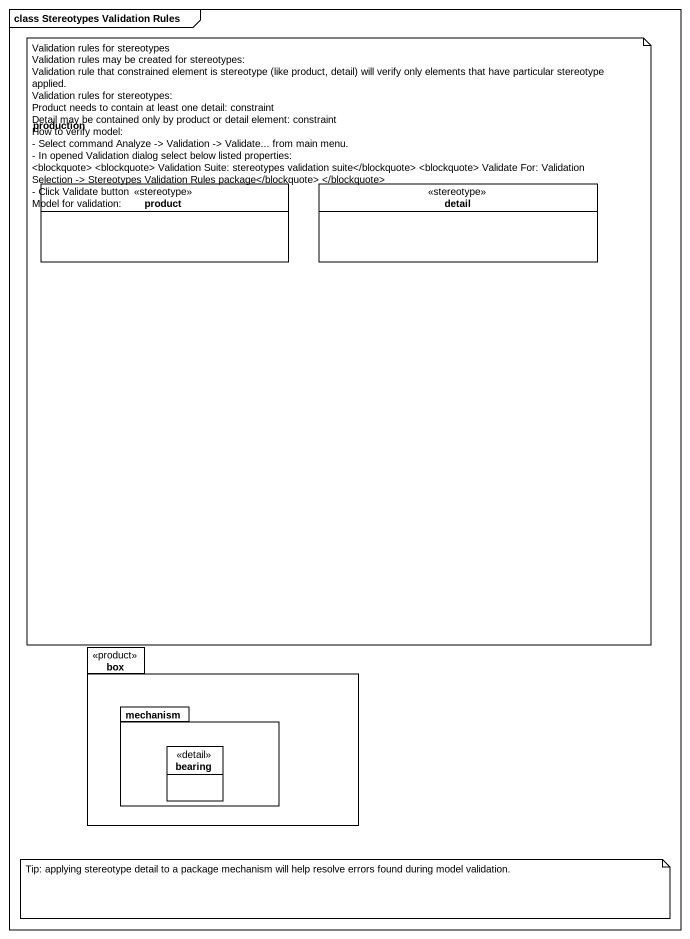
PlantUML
@startuml
mainframe class Stereotypes Validation Rules
hide circle
hide empty members
package production {
  class product <<stereotype>>
  class detail <<stereotype>>
}
package "box" as box_ <<product>> {
  package mechanism {
    class bearing <<detail>>
  }
}
note as N1
  Validation rules for stereotypes
  Validation rules may be created for stereotypes:
  Validation rule that constrained element is stereotype (like product, detail) will verify only elements that have particular stereotype applied.
  Validation rules for stereotypes:
  Product needs to contain at least one detail: constraint
  Detail may be contained only by product or detail element: constraint
  How to verify model:
  - Select command Analyze -> Validation -> Validate... from main menu.
  - In opened Validation dialog select below listed properties:
  <blockquote> <blockquote> Validation Suite: stereotypes validation suite</blockquote> <blockquote> Validate For: Validation Selection -> Stereotypes Validation Rules package</blockquote> </blockquote>
  - Click Validate button
  Model for validation:
end note
note as N2
  Tip: applying stereotype detail to a package mechanism will help resolve errors found during model validation.
end note
@enduml
